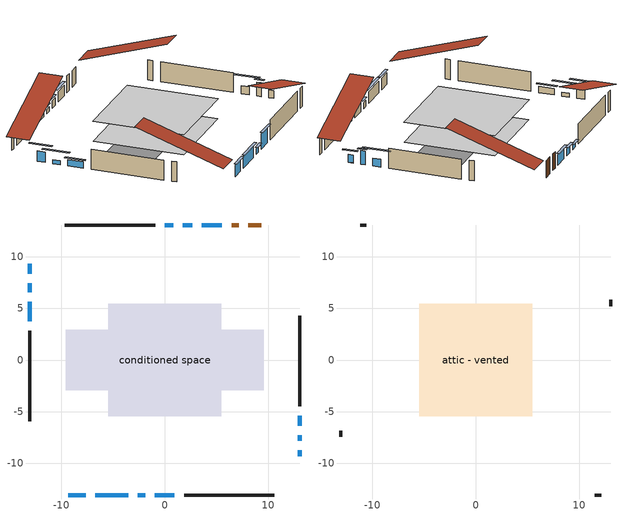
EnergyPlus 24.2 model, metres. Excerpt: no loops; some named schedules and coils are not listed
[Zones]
conditioned space
 floor adiabatic (AdiabaticFloorConstruction): -5.46,-5.46 -5.46,5.46 5.46,5.46 5.46,-5.46 z0
 floor foundation (Slab1 construction): -9.59,-2.9 -9.59,2.9 9.59,2.9 9.59,-2.9 z0
 wall outside (AdiabaticWallConstruction 1): 9.32,13.05 8.08,13.05 / 7.15,13.05 6.46,13.05 z0:2.03
 wall outside (AdiabaticWallConstruction): 13.05,-9.32 13.05,-8.71 / 13.05,-6.35 13.05,-5.38 z0:0.97; -9.32,-13.05 -7.64,-13.05 z0:1.37; -6.72,-13.05 -3.52,-13.05 z0:1.42; -13.05,9.32 -13.05,8.35 / 5.53,13.05 3.59,13.05 z0:1.27; -13.05,7.43 -13.05,6.56 z0:0.46; -13.05,5.63 -13.05,3.75 z0:0.76; -2.59,-13.05 -1.88,-13.05 z0:0.71; 13.05,-7.78 13.05,-7.27 z0:1.68; 2.67,13.05 1.75,13.05 z0:0.86; 0.82,13.05 0.01,13.05 z0:0.51; -0.95,-13.05 0.93,-13.05 z0:1.88
 wall outside (Wall1 construction): -0.92,13.05 -9.65,13.05 / 1.86,-13.05 10.59,-13.05 / -13.05,2.82 -13.05,-5.91 / 13.05,-4.45 13.05,4.28 z0:2.44
 window (WindowConstruction 10): 13.05,-9.32 13.05,-8.71 z0:0.97
 window (WindowConstruction 5): -9.32,-13.05 -7.65,-13.05 z0:1.37
 window (WindowConstruction 6): -6.72,-13.05 -3.52,-13.05 z0:1.42
 window (WindowConstruction 7): -13.05,9.32 -13.05,8.36 z0:1.27
 window (WindowConstruction 8): -13.05,7.43 -13.05,6.56 z0:0.46
 window (WindowConstruction 9): -13.05,5.63 -13.05,3.75 z0:0.76
 window (WindowConstruction 11): -2.59,-13.05 -1.88,-13.05 z0:0.71
 window (WindowConstruction 12): 13.05,-7.78 13.05,-7.27 z0:1.68
 window (WindowConstruction): 13.05,-6.35 13.05,-5.38 z0:0.97
 window (WindowConstruction 1): 5.53,13.05 3.6,13.05 z0:1.27
 window (WindowConstruction 2): 2.67,13.05 1.75,13.05 z0:0.86
 window (WindowConstruction 3): 0.82,13.05 0.01,13.05 z0:0.51
 window (WindowConstruction 4): -0.95,-13.05 0.93,-13.05 z0:1.88
 door (Door): 9.32,13.05 8.08,13.05 z0:2.03
 door (Door 1): 7.15,13.05 6.46,13.05 z0:2.03
 ceiling adiabatic (AdiabaticFloorConstruction): 5.46,-5.46 5.46,5.46 -5.46,5.46 -5.46,-5.46 z0
attic - vented
 floor to conditioned space (Floor1 construction Reversed): -5.46,-5.46 -5.46,5.46 5.46,5.46 5.46,-5.46 z2.44
 wall outside (Wall2 construction): -10.58,13.05 -11.18,13.05 / 11.52,-13.05 12.12,-13.05 / -13.05,-6.84 -13.05,-7.44 / 13.05,5.21 13.05,5.81 z0:2.44
 roof outside (Roof1 construction): 10.25,13.05,2.44 10.25,2.42,5.98 13.05,2.42,5.98 13.05,13.05,2.44; -10.25,-13.05,2.44 -10.25,-2.42,5.98 -13.05,-2.42,5.98 -13.05,-13.05,2.44; -13.05,10.25,2.44 -2.42,10.25,5.98 -2.42,13.05,5.98 -13.05,13.05,2.44; 13.05,-10.25,2.44 2.42,-10.25,5.98 2.42,-13.05,5.98 13.05,-13.05,2.44
shading: 13.05,-8.1 13.05,-9.93 13.35,-9.93 13.35,-8.1 z1.58; -7.35,-13.05 -9.62,-13.05 -9.62,-13.35 -7.35,-13.35 z1.67; -3.22,-13.05 -7.02,-13.05 -7.02,-13.35 -3.22,-13.35 z1.72; -13.05,7.44 -13.05,10.23 -13.35,10.23 -13.35,7.44 z2.18; -13.05,5.34 -13.05,8.65 -13.35,8.65 -13.35,5.34 z1.68; -13.05,3.45 -13.05,5.93 -13.35,5.93 -13.35,3.45 z1.06; -1.58,-13.05 -2.89,-13.05 -2.89,-13.35 -1.58,-13.35 z1.01; 13.05,-6.98 13.05,-8.08 13.35,-8.08 13.35,-6.98 z1.98; 13.05,-4.16 13.05,-7.56 13.35,-7.56 13.35,-4.16 z2.19; 3.3,13.05 5.83,13.05 5.83,13.35 3.3,13.35 z1.57; 1.45,13.05 2.96,13.05 2.96,13.35 1.45,13.35 z1.16; -0.29,13.05 1.12,13.05 1.12,13.35 -0.29,13.35 z0.81; 1.23,-13.05 -1.25,-13.05 -1.25,-13.35 1.23,-13.35 z2.18
[Building]
Building 1: Terrain=Suburbs
[Site:Location]
Halifax Intl AP_NS: Latitude {deg}=44.88; Longitude {deg}=-63.51; Time Zone {hr}=-4; Elevation {m}=145; Keep Site Location Information=Yes
[Site:GroundTemperature:Shallow]
3.15511, 1.33576, 1.19006, 2.05344, 5.51939, 8.9692, 11.96, 13.8546, 14.0156, 12.4746, 9.56009, 6.2161
[Site:WaterMainsTemperature]
Calculation Method=Schedule; Temperature Schedule=mains temperature schedule
[Material] Roughness=Rough; Thermal Absorptance=0.9
Name | Thickness {m} | Conductivity {W/m-K} | Density {kg/m3} | Specific Heat {J/kg-K} | Solar Absorptance | Visible Absorptance
asphalt or fiberglass shingles | 0.00635 | 0.162714 | 1121.4 | 1465.45 | 0.4 | 0.4
ceiling loosefill ins | 0.0846667 | 0.0480833 | 16.02 | 1046.75 | 0.7 | 0.7
ceiling stud and cavity | 0.1397 | 0.101066 | 65.682 | 1177.47 | 0.7 | 0.7
concrete 4.0 in. | 0.1016 | 1.803125 | 2242.8 | 837.4 | 0.7 | 0.7
door material | 0.04445 | 0.053851 | 512.64 | 1214.23 | 0.7 | 0.7
door material 1 | 0.04445 | 0.188738 | 512.64 | 1214.23 | 0.7 | 0.7
floor covering | 0.0127 | 0.0433444 | 54.468 | 1339.84 | 0.6 | 0.6
floor rigid ins; wall rigid ins | 0.512978 | 0.029427 | 32.04 | 1214.23 | 0.7 | 0.7
floor stud and cavity | 0.1397 | 1.75129 | 37.0049 | 1207.88 | 0.7 | 0.7
furniture material conditioned space 1 | 0.1524 | 0.115458 | 640.8 | 1214.23 | 0.6 | 0.6
gypsum board | 0.0127 | 0.160291 | 801 | 837.4 | 0.6 | 0.6
interior vertical ins | 0.025908 | 0.029427 | 32.04 | 1214.23 | 0.7 | 0.7
osb sheathing 0.5 in. | 0.0127 | 0.115458 | 512.64 | 1214.23 | 0.7 | 0.7
osb sheathing 0.75 in. | 0.01905 | 0.115458 | 512.64 | 1214.23 | 0.7 | 0.7
slab rigid ins | 0.00880924 | 0.029427 | 32.04 | 1214.23 | 0.7 | 0.7
wall stud and cavity | 0.1397 | 0.0937807 | 139.0536 | 1170.24 | 0.7 | 0.7
wall stud and cavity 1 | 0.0889 | 6.9971 | 50.32683 | 1063.81 | 0.6 | 0.6
wall stud and cavity 2 | 0.0889 | 0.380278 | 52.3479 | 1209.89 | 0.7 | 0.7
wall stud and cavity 3 | 0.0889 | 0.391764 | 83.0341 | 1211.67 | 0.7 | 0.7
wood siding | 0.0254 | 0.102417 | 544.68 | 1172.36 | 0.4 | 0.4
wood siding 1 | 0.00254 | 0.102417 | 544.68 | 1172.36 | 0.4 | 0.4
wood siding 2; wood siding 3 | 0.0254 | 0.102417 | 544.68 | 1172.36 | 0.7 | 0.7
[WindowMaterial:SimpleGlazingSystem]
Name | U-Factor {W/m2-K} | Solar Heat Gain Coefficient
WindowMaterial | 3.01842 | 0.52
WindowMaterial 1 | 2.99003 | 0.55
WindowMaterial 10 | 5.34981 | 0.68
WindowMaterial 11 | 2.97981 | 0.61
WindowMaterial 2 | 2.969594 | 0.55
WindowMaterial 3 | 3.0542 | 0.42
WindowMaterial 4 | 2.93325 | 0.63
WindowMaterial 5 | 2.90203 | 0.68
WindowMaterial 6 | 2.91452 | 0.64
WindowMaterial 7 | 3.0542 | 0.41
WindowMaterial 8 | 2.97754 | 0.56
WindowMaterial 9 | 3.034891 | 0.47
[Construction]
AdiabaticFloorConstruction: floor stud and cavity, floor rigid ins, osb sheathing 0.75 in., floor covering
AdiabaticWallConstruction: wood siding 2, wall rigid ins, wall stud and cavity 2, gypsum board
AdiabaticWallConstruction 1: wood siding 3, wall rigid ins, wall stud and cavity 2, gypsum board
Door: door material
Door 1: door material 1
Floor1 construction Reversed: gypsum board, ceiling stud and cavity, ceiling loosefill ins
furniture construction conditioned space 1: furniture material conditioned space 1
PartitionWallConstruction: gypsum board, wall stud and cavity 3, gypsum board
Roof1 construction: asphalt or fiberglass shingles
Slab1 construction: slab rigid ins, concrete 4.0 in.
Wall1 construction: wood siding, osb sheathing 0.5 in., wall stud and cavity, gypsum board
Wall2 construction: wood siding 1, wall stud and cavity 1
WindowConstruction: WindowMaterial
WindowConstruction 1; WindowConstruction 7: WindowMaterial 1
WindowConstruction 10: WindowMaterial 9
WindowConstruction 11: WindowMaterial 10
WindowConstruction 12: WindowMaterial 11
WindowConstruction 2: WindowMaterial 2
WindowConstruction 3: WindowMaterial 3
WindowConstruction 4: WindowMaterial 4
WindowConstruction 5: WindowMaterial 5
WindowConstruction 6: WindowMaterial 6
WindowConstruction 8: WindowMaterial 7
WindowConstruction 9: WindowMaterial 8
[Zone] Multiplier=1; Part of Total Floor Area=Yes
Name | Volume {m3}
attic - vented | 68.5213
conditioned space | 254.2
[Space]
Name | Zone | Volume {m3}
attic - vented 1 | attic - vented | 68.5213
conditioned space 1 | conditioned space | 254.2
[ZoneInfiltration:EffectiveLeakageArea]
infil attic - vented 1: Zone or Space=attic - vented 1; Schedule=Always On Discrete; Effective Air Leakage Area {cm2}=4266.99; Stack Coefficient=0.00041597; Wind Coefficient=1.37801e-05
[ZoneMixing]
whole house fan mix: Zone or Space=attic - vented; Schedule=Always On Continuous; Design Flow Rate Calculation Method=Flow/Zone; Design Flow Rate {m3/s}=0; Source Zone or Space=conditioned space
[SurfaceProperty:ExposedFoundationPerimeter]
Slab1: Exposed Perimeter Calculation Method=TotalExposedPerimeter; Total Exposed Perimeter {m}=49.988
[InternalMass] Zone or ZoneList=conditioned space; Space or SpaceList=conditioned space 1
Name | Construction | Surface Area {m2}
furniture mass conditioned space 1 | furniture construction conditioned space 1 | 92.2039
partition wall mass | PartitionWallConstruction | 230.51
[Lights]
interior lighting: Zone or ZoneList or Space or SpaceList=conditioned space 1; Schedule=interior lighting schedule; Design Level Calculation Method=LightingLevel; Lighting Level {W}=343.2; Return Air Fraction=0; Fraction Radiant=0.6; Fraction Visible=0.2; Fraction Replaceable=1
[People]
occupants: Zone or ZoneList or Space or SpaceList=conditioned space 1; Number of People Schedule=occupants schedule; Number of People Calculation Method=People; Number of People=3; Fraction Radiant=0.314171; Sensible Heat Fraction=0.56303; Activity Level Schedule=occupants activity schedule; Carbon Dioxide Generation Rate {m3/s-W}=0; Enable ASHRAE 55 Comfort Warnings=No; Mean Radiant Temperature Calculation Type=EnclosureAveraged
[ElectricEquipment] Zone or ZoneList or Space or SpaceList=conditioned space 1; Design Level Calculation Method=EquipmentLevel
Name | Schedule | Design Level {W} | Fraction Latent | Fraction Radiant | Fraction Lost
clothes dryer | clothes dryer schedule | 140.772 | 0.015 | 0.081 | 0.85
clothes washer | clothes washer schedule | 32.1985 | 0.03 | 0.162 | 0.7
cooking range | cooking range schedule | 215.147 | 0.08 | 0.432 | 0.2
dishwasher | dishwasher schedule | 66.8632 | 0.3 | 0.18 | 0.4
fridge | fridge schedule | 72.9452 | 0 | 0.6 | 0
mech vent bath fan 0 | mech vent bath fan 0 schedule | 50.2 | 0 | 0 | 1
mech vent house fan | mech vent house fan schedule | 0 | 0 | 0 | 1
mech vent house fan cfis | mech vent house fan cfis schedule | 0 | 0 | 0 | 0
misc plug loads | misc plug loads schedule | 494.7 | 0.045 | 0.513 | 0.1
whole house fan | Always On Discrete | 0 | 0 | 0 | 1
[OtherEquipment] Zone or ZoneList or Space or SpaceList=conditioned space 1; Design Level Calculation Method=EquipmentLevel
Name | Fuel Type | Schedule | Design Level {W} | Fraction Latent | Fraction Radiant | Fraction Lost
clothes dryer 1 | Electricity | clothes dryer schedule | 0 | 0.015 | 0.081 | 0.85
cooking range 1 | Electricity | cooking range schedule | 0 | 0.08 | 0.432 | 0.2
general water use latent | None | general water use schedule | 62.594 | 1 | 0 | 0
general water use sensible | None | general water use schedule | -61.6891 | 0 | 0.6 | 0
mech vent house fan latent load | None | Always On Discrete | 0 | 1 | 0 | 0
mech vent house fan sensible load | None | Always On Discrete | 0 | 0 | 0 | 0
water heater energy adjustment1 | Electricity | Always On Discrete | 0.01 | 0 | 0 | 1
[ZoneInfiltration:DesignFlowRate] Zone or ZoneList or Space or SpaceList=conditioned space 1; Schedule=Always On Discrete; Design Flow Rate Calculation Method=Flow/Zone; Design Flow Rate {m3/s}=0
infil flow; natural vent flow; whole house fan flow
[ZoneControl:Thermostat]
conditioned space Thermostat: Zone or ZoneList=conditioned space; Control Type Schedule=conditioned space Thermostat Schedule; Control 1=conditioned space temperature setpoint; Temperature Difference Between Cutout And Setpoint {deltaC}=0
[ThermostatSetpoint:DualSetpoint]
conditioned space temperature setpoint: Heating Setpoint Temperature Schedule=heating setpoint; Cooling Setpoint Temperature Schedule=cooling setpoint
[AirLoopHVAC:UnitarySystem]
unit heater unitary system: Control Type=Load; Controlling Zone or Thermostat Location=conditioned space; Dehumidification Control Type=None; Availability Schedule=Always On Discrete; Supply Fan=unit heater supply fan; Fan Placement=BlowThrough; Supply Air Fan Operating Mode Schedule=unit heater auto fan schedule; Heating Coil=unit heater htg coil; DX Heating Coil Sizing Ratio=1; Use DOAS DX Cooling Coil=No; Minimum Supply Air Temperature {C}=2; Latent Load Control=SensibleOnlyLoadControl; Cooling Supply Air Flow Rate Method=None; Heating Supply Air Flow Rate Method=SupplyAirFlowRate; Heating Supply Air Flow Rate {m3/s}=0.00141584; No Load Supply Air Flow Rate Method=SupplyAirFlowRate; No Load Supply Air Flow Rate {m3/s}=0; No Load Supply Air Flow Rate Control Set To Low Speed=Yes; Maximum Supply Air Temperature {C}=48.8889; Maximum Outdoor Dry-Bulb Temperature for Supplemental Heater Operation {C}=21; Ancillary On-Cycle Electric Power {W}=0; Ancillary Off-Cycle Electric Power {W}=0
[Zone equipment]
conditioned space: electric baseboard, unit heater unitary system
[Foundation:Kiva]
Foundation Kiva 1: Initial Indoor Air Temperature {C}=18; Interior Vertical Insulation Material=interior vertical ins; Interior Vertical Insulation Depth {m}=0.1016; Wall Height Above Grade {m}=0.1016; Wall Depth Below Slab {m}=0.2032
[Foundation:Kiva:Settings]
Soil Conductivity {W/m-K}=0.849921; Soil Density {kg/m3}=1842.3; Soil Specific Heat {J/kg-K}=418.7; Ground Solar Absorptivity=0.9; Ground Thermal Absorptivity=0.9; Ground Surface Roughness {m}=0.03; Far-Field Width {m}=40; Deep-Ground Boundary Condition=ZeroFlux; Deep-Ground Depth {m}=40; Minimum Cell Dimension {m}=0.2; Maximum Cell Growth Coefficient=3; Simulation Timestep=Timestep
[Exterior:Lights]
exterior lighting: Schedule=exterior lighting schedule; Design Level {W}=75.6
[EnergyManagementSystem:Sensor] Output:Variable or Output:Meter Index Key=conditioned space
Name | Output:Variable or Output:Meter
conditioned_space_clg_unmet_s | Zone Cooling Setpoint Not Met Time
conditioned_space_htg_unmet_s | Zone Heating Setpoint Not Met Time
fridge_tin_s; tin_s; tin_s_1 | Zone Mean Air Temperature
tout_s | Zone Outdoor Air Drybulb Temperature
win_s | Zone Air Humidity Ratio
[Schedule:Constant]
Name | Hourly Value
Always On Continuous; mech vent house fan schedule; mech vent house fan cfis schedule; Always On Discrete | 1
occupants activity schedule | 117.228
fridge schedule; unit heater auto fan schedule | 0
[Schedule:Week:Daily]
interior lighting schedule Week Rule - Jan1-Jan27: interior lighting schedule day, interior lighting schedule day, interior lighting schedule day, interior lighting schedule day, interior lighting schedule day, interior lighting schedule day, interior lighting schedule day, interior lighting schedule default day, interior lighting schedule default day, interior lighting schedule default day, interior lighting schedule default day, interior lighting schedule default day
interior lighting schedule Week Rule - Jan28-Feb3: interior lighting schedule day, interior lighting schedule day, interior lighting schedule day, interior lighting schedule day, interior lighting schedule day 1, interior lighting schedule day 1, interior lighting schedule day 1, interior lighting schedule default day, interior lighting schedule default day, interior lighting schedule default day, interior lighting schedule default day, interior lighting schedule default day
interior lighting schedule Week Rule - Feb4-Feb24: interior lighting schedule day 1, interior lighting schedule day 1, interior lighting schedule day 1, interior lighting schedule day 1, interior lighting schedule day 1, interior lighting schedule day 1, interior lighting schedule day 1, interior lighting schedule default day, interior lighting schedule default day, interior lighting schedule default day, interior lighting schedule default day, interior lighting schedule default day
interior lighting schedule Week Rule - Feb25-Mar3: interior lighting schedule day 1, interior lighting schedule day 1, interior lighting schedule day 1, interior lighting schedule day 1, interior lighting schedule day 2, interior lighting schedule day 2, interior lighting schedule day 2, interior lighting schedule default day, interior lighting schedule default day, interior lighting schedule default day, interior lighting schedule default day, interior lighting schedule default day
interior lighting schedule Week Rule - Mar4-Mar31: interior lighting schedule day 2, interior lighting schedule day 2, interior lighting schedule day 2, interior lighting schedule day 2, interior lighting schedule day 2, interior lighting schedule day 2, interior lighting schedule day 2, interior lighting schedule default day, interior lighting schedule default day, interior lighting schedule default day, interior lighting schedule default day, interior lighting schedule default day
interior lighting schedule Week Rule - Apr1-Apr28: interior lighting schedule day 3, interior lighting schedule day 3, interior lighting schedule day 3, interior lighting schedule day 3, interior lighting schedule day 3, interior lighting schedule day 3, interior lighting schedule day 3, interior lighting schedule default day, interior lighting schedule default day, interior lighting schedule default day, interior lighting schedule default day, interior lighting schedule default day
interior lighting schedule Week Rule - Apr29-May5: interior lighting schedule day 3, interior lighting schedule day 3, interior lighting schedule day 4, interior lighting schedule day 4, interior lighting schedule day 4, interior lighting schedule day 4, interior lighting schedule day 4, interior lighting schedule default day, interior lighting schedule default day, interior lighting schedule default day, interior lighting schedule default day, interior lighting schedule default day
interior lighting schedule Week Rule - May6-May26: interior lighting schedule day 4, interior lighting schedule day 4, interior lighting schedule day 4, interior lighting schedule day 4, interior lighting schedule day 4, interior lighting schedule day 4, interior lighting schedule day 4, interior lighting schedule default day, interior lighting schedule default day, interior lighting schedule default day, interior lighting schedule default day, interior lighting schedule default day
interior lighting schedule Week Rule - May27-Jun2: interior lighting schedule day 4, interior lighting schedule day 4, interior lighting schedule day 4, interior lighting schedule day 4, interior lighting schedule day 4, interior lighting schedule day 5, interior lighting schedule day 5, interior lighting schedule default day, interior lighting schedule default day, interior lighting schedule default day, interior lighting schedule default day, interior lighting schedule default day
interior lighting schedule Week Rule - Jun3-Jun30: interior lighting schedule day 5, interior lighting schedule day 5, interior lighting schedule day 5, interior lighting schedule day 5, interior lighting schedule day 5, interior lighting schedule day 5, interior lighting schedule day 5, interior lighting schedule default day, interior lighting schedule default day, interior lighting schedule default day, interior lighting schedule default day, interior lighting schedule default day
interior lighting schedule Week Rule - Jul1-Jul28: interior lighting schedule day 6, interior lighting schedule day 6, interior lighting schedule day 6, interior lighting schedule day 6, interior lighting schedule day 6, interior lighting schedule day 6, interior lighting schedule day 6, interior lighting schedule default day, interior lighting schedule default day, interior lighting schedule default day, interior lighting schedule default day, interior lighting schedule default day
interior lighting schedule Week Rule - Jul29-Aug4: interior lighting schedule day 6, interior lighting schedule day 6, interior lighting schedule day 6, interior lighting schedule day 7, interior lighting schedule day 7, interior lighting schedule day 7, interior lighting schedule day 7, interior lighting schedule default day, interior lighting schedule default day, interior lighting schedule default day, interior lighting schedule default day, interior lighting schedule default day
interior lighting schedule Week Rule - Aug5-Aug25: interior lighting schedule day 7, interior lighting schedule day 7, interior lighting schedule day 7, interior lighting schedule day 7, interior lighting schedule day 7, interior lighting schedule day 7, interior lighting schedule day 7, interior lighting schedule default day, interior lighting schedule default day, interior lighting schedule default day, interior lighting schedule default day, interior lighting schedule default day
interior lighting schedule Week Rule - Aug26-Sep1: interior lighting schedule day 7, interior lighting schedule day 7, interior lighting schedule day 7, interior lighting schedule day 7, interior lighting schedule day 7, interior lighting schedule day 7, interior lighting schedule day 8, interior lighting schedule default day, interior lighting schedule default day, interior lighting schedule default day, interior lighting schedule default day, interior lighting schedule default day
interior lighting schedule Week Rule - Sep2-Sep29: interior lighting schedule day 8, interior lighting schedule day 8, interior lighting schedule day 8, interior lighting schedule day 8, interior lighting schedule day 8, interior lighting schedule day 8, interior lighting schedule day 8, interior lighting schedule default day, interior lighting schedule default day, interior lighting schedule default day, interior lighting schedule default day, interior lighting schedule default day
interior lighting schedule Week Rule - Sep30-Oct6: interior lighting schedule day 8, interior lighting schedule day 9, interior lighting schedule day 9, interior lighting schedule day 9, interior lighting schedule day 9, interior lighting schedule day 9, interior lighting schedule day 9, interior lighting schedule default day, interior lighting schedule default day, interior lighting schedule default day, interior lighting schedule default day, interior lighting schedule default day
interior lighting schedule Week Rule - Oct7-Oct27: interior lighting schedule day 9, interior lighting schedule day 9, interior lighting schedule day 9, interior lighting schedule day 9, interior lighting schedule day 9, interior lighting schedule day 9, interior lighting schedule day 9, interior lighting schedule default day, interior lighting schedule default day, interior lighting schedule default day, interior lighting schedule default day, interior lighting schedule default day
interior lighting schedule Week Rule - Oct28-Nov3: interior lighting schedule day 9, interior lighting schedule day 9, interior lighting schedule day 9, interior lighting schedule day 9, interior lighting schedule day 10, interior lighting schedule day 10, interior lighting schedule day 10, interior lighting schedule default day, interior lighting schedule default day, interior lighting schedule default day, interior lighting schedule default day, interior lighting schedule default day
interior lighting schedule Week Rule - Nov4-Nov24: interior lighting schedule day 10, interior lighting schedule day 10, interior lighting schedule day 10, interior lighting schedule day 10, interior lighting schedule day 10, interior lighting schedule day 10, interior lighting schedule day 10, interior lighting schedule default day, interior lighting schedule default day, interior lighting schedule default day, interior lighting schedule default day, interior lighting schedule default day
interior lighting schedule Week Rule - Nov25-Dec1: interior lighting schedule day 10, interior lighting schedule day 10, interior lighting schedule day 10, interior lighting schedule day 10, interior lighting schedule day 10, interior lighting schedule day 10, interior lighting schedule day 11, interior lighting schedule default day, interior lighting schedule default day, interior lighting schedule default day, interior lighting schedule default day, interior lighting schedule default day
interior lighting schedule Week Rule - Dec2-Dec31: interior lighting schedule day 11, interior lighting schedule day 11, interior lighting schedule day 11, interior lighting schedule day 11, interior lighting schedule day 11, interior lighting schedule day 11, interior lighting schedule day 11, interior lighting schedule default day, interior lighting schedule default day, interior lighting schedule default day, interior lighting schedule default day, interior lighting schedule default day
occupants schedule Week Rule - Jan1-Dec31: occupants schedule day, occupants schedule day, occupants schedule day, occupants schedule day, occupants schedule day, occupants schedule day, occupants schedule day, occupants schedule default day, occupants schedule default day, occupants schedule default day, occupants schedule default day, occupants schedule default day
clothes dryer schedule Week Rule - Jan1-Dec31: clothes dryer schedule day, clothes dryer schedule day, clothes dryer schedule day, clothes dryer schedule day, clothes dryer schedule day, clothes dryer schedule day, clothes dryer schedule day, clothes dryer schedule default day, clothes dryer schedule default day, clothes dryer schedule default day, clothes dryer schedule default day, clothes dryer schedule default day
clothes washer schedule Week Rule - Jan1-Dec31: clothes washer schedule day, clothes washer schedule day, clothes washer schedule day, clothes washer schedule day, clothes washer schedule day, clothes washer schedule day, clothes washer schedule day, clothes washer schedule default day, clothes washer schedule default day, clothes washer schedule default day, clothes washer schedule default day, clothes washer schedule default day
cooking range schedule Week Rule - Jan1-Dec31: cooking range schedule day, cooking range schedule day, cooking range schedule day, cooking range schedule day, cooking range schedule day, cooking range schedule day, cooking range schedule day, cooking range schedule default day, cooking range schedule default day, cooking range schedule default day, cooking range schedule default day, cooking range schedule default day
dishwasher schedule Week Rule - Jan1-Dec31: dishwasher schedule day, dishwasher schedule day, dishwasher schedule day, dishwasher schedule day, dishwasher schedule day, dishwasher schedule day, dishwasher schedule day, dishwasher schedule default day, dishwasher schedule default day, dishwasher schedule default day, dishwasher schedule default day, dishwasher schedule default day
mech vent bath fan 0 schedule Week Rule - Jan1-Dec31: mech vent bath fan 0 schedule day, mech vent bath fan 0 schedule day, mech vent bath fan 0 schedule day, mech vent bath fan 0 schedule day, mech vent bath fan 0 schedule day, mech vent bath fan 0 schedule day, mech vent bath fan 0 schedule day, mech vent bath fan 0 schedule default day, mech vent bath fan 0 schedule default day, mech vent bath fan 0 schedule default day, mech vent bath fan 0 schedule default day, mech vent bath fan 0 schedule default day
misc plug loads schedule Week Rule - Jan1-Dec31: misc plug loads schedule day, misc plug loads schedule day, misc plug loads schedule day, misc plug loads schedule day, misc plug loads schedule day, misc plug loads schedule day, misc plug loads schedule day, misc plug loads schedule default day, misc plug loads schedule default day, misc plug loads schedule default day, misc plug loads schedule default day, misc plug loads schedule default day
general water use schedule Week Rule - Jan1-Dec31: general water use schedule day, general water use schedule day, general water use schedule day, general water use schedule day, general water use schedule day, general water use schedule day, general water use schedule day, general water use schedule default day, general water use schedule default day, general water use schedule default day, general water use schedule default day, general water use schedule default day
exterior lighting schedule Week Rule - Jan1-Jan27: exterior lighting schedule day, exterior lighting schedule day, exterior lighting schedule day, exterior lighting schedule day, exterior lighting schedule day, exterior lighting schedule day, exterior lighting schedule day, exterior lighting schedule default day, exterior lighting schedule default day, exterior lighting schedule default day, exterior lighting schedule default day, exterior lighting schedule default day
exterior lighting schedule Week Rule - Jan28-Feb3: exterior lighting schedule day, exterior lighting schedule day, exterior lighting schedule day, exterior lighting schedule day, exterior lighting schedule day 1, exterior lighting schedule day 1, exterior lighting schedule day 1, exterior lighting schedule default day, exterior lighting schedule default day, exterior lighting schedule default day, exterior lighting schedule default day, exterior lighting schedule default day
exterior lighting schedule Week Rule - Feb4-Feb24: exterior lighting schedule day 1, exterior lighting schedule day 1, exterior lighting schedule day 1, exterior lighting schedule day 1, exterior lighting schedule day 1, exterior lighting schedule day 1, exterior lighting schedule day 1, exterior lighting schedule default day, exterior lighting schedule default day, exterior lighting schedule default day, exterior lighting schedule default day, exterior lighting schedule default day
exterior lighting schedule Week Rule - Feb25-Mar3: exterior lighting schedule day 1, exterior lighting schedule day 1, exterior lighting schedule day 1, exterior lighting schedule day 1, exterior lighting schedule day 2, exterior lighting schedule day 2, exterior lighting schedule day 2, exterior lighting schedule default day, exterior lighting schedule default day, exterior lighting schedule default day, exterior lighting schedule default day, exterior lighting schedule default day
exterior lighting schedule Week Rule - Mar4-Mar31: exterior lighting schedule day 2, exterior lighting schedule day 2, exterior lighting schedule day 2, exterior lighting schedule day 2, exterior lighting schedule day 2, exterior lighting schedule day 2, exterior lighting schedule day 2, exterior lighting schedule default day, exterior lighting schedule default day, exterior lighting schedule default day, exterior lighting schedule default day, exterior lighting schedule default day
exterior lighting schedule Week Rule - Apr1-Apr28: exterior lighting schedule day 3, exterior lighting schedule day 3, exterior lighting schedule day 3, exterior lighting schedule day 3, exterior lighting schedule day 3, exterior lighting schedule day 3, exterior lighting schedule day 3, exterior lighting schedule default day, exterior lighting schedule default day, exterior lighting schedule default day, exterior lighting schedule default day, exterior lighting schedule default day
exterior lighting schedule Week Rule - Apr29-May5: exterior lighting schedule day 3, exterior lighting schedule day 3, exterior lighting schedule day 4, exterior lighting schedule day 4, exterior lighting schedule day 4, exterior lighting schedule day 4, exterior lighting schedule day 4, exterior lighting schedule default day, exterior lighting schedule default day, exterior lighting schedule default day, exterior lighting schedule default day, exterior lighting schedule default day
exterior lighting schedule Week Rule - May6-May26: exterior lighting schedule day 4, exterior lighting schedule day 4, exterior lighting schedule day 4, exterior lighting schedule day 4, exterior lighting schedule day 4, exterior lighting schedule day 4, exterior lighting schedule day 4, exterior lighting schedule default day, exterior lighting schedule default day, exterior lighting schedule default day, exterior lighting schedule default day, exterior lighting schedule default day
exterior lighting schedule Week Rule - May27-Jun2: exterior lighting schedule day 4, exterior lighting schedule day 4, exterior lighting schedule day 4, exterior lighting schedule day 4, exterior lighting schedule day 4, exterior lighting schedule day 5, exterior lighting schedule day 5, exterior lighting schedule default day, exterior lighting schedule default day, exterior lighting schedule default day, exterior lighting schedule default day, exterior lighting schedule default day
exterior lighting schedule Week Rule - Jun3-Jun30: exterior lighting schedule day 5, exterior lighting schedule day 5, exterior lighting schedule day 5, exterior lighting schedule day 5, exterior lighting schedule day 5, exterior lighting schedule day 5, exterior lighting schedule day 5, exterior lighting schedule default day, exterior lighting schedule default day, exterior lighting schedule default day, exterior lighting schedule default day, exterior lighting schedule default day
exterior lighting schedule Week Rule - Jul1-Jul28: exterior lighting schedule day 6, exterior lighting schedule day 6, exterior lighting schedule day 6, exterior lighting schedule day 6, exterior lighting schedule day 6, exterior lighting schedule day 6, exterior lighting schedule day 6, exterior lighting schedule default day, exterior lighting schedule default day, exterior lighting schedule default day, exterior lighting schedule default day, exterior lighting schedule default day
exterior lighting schedule Week Rule - Jul29-Aug4: exterior lighting schedule day 6, exterior lighting schedule day 6, exterior lighting schedule day 6, exterior lighting schedule day 7, exterior lighting schedule day 7, exterior lighting schedule day 7, exterior lighting schedule day 7, exterior lighting schedule default day, exterior lighting schedule default day, exterior lighting schedule default day, exterior lighting schedule default day, exterior lighting schedule default day
exterior lighting schedule Week Rule - Aug5-Aug25: exterior lighting schedule day 7, exterior lighting schedule day 7, exterior lighting schedule day 7, exterior lighting schedule day 7, exterior lighting schedule day 7, exterior lighting schedule day 7, exterior lighting schedule day 7, exterior lighting schedule default day, exterior lighting schedule default day, exterior lighting schedule default day, exterior lighting schedule default day, exterior lighting schedule default day
exterior lighting schedule Week Rule - Aug26-Sep1: exterior lighting schedule day 7, exterior lighting schedule day 7, exterior lighting schedule day 7, exterior lighting schedule day 7, exterior lighting schedule day 7, exterior lighting schedule day 7, exterior lighting schedule day 8, exterior lighting schedule default day, exterior lighting schedule default day, exterior lighting schedule default day, exterior lighting schedule default day, exterior lighting schedule default day
exterior lighting schedule Week Rule - Sep2-Sep29: exterior lighting schedule day 8, exterior lighting schedule day 8, exterior lighting schedule day 8, exterior lighting schedule day 8, exterior lighting schedule day 8, exterior lighting schedule day 8, exterior lighting schedule day 8, exterior lighting schedule default day, exterior lighting schedule default day, exterior lighting schedule default day, exterior lighting schedule default day, exterior lighting schedule default day
exterior lighting schedule Week Rule - Sep30-Oct6: exterior lighting schedule day 8, exterior lighting schedule day 9, exterior lighting schedule day 9, exterior lighting schedule day 9, exterior lighting schedule day 9, exterior lighting schedule day 9, exterior lighting schedule day 9, exterior lighting schedule default day, exterior lighting schedule default day, exterior lighting schedule default day, exterior lighting schedule default day, exterior lighting schedule default day
exterior lighting schedule Week Rule - Oct7-Oct27: exterior lighting schedule day 9, exterior lighting schedule day 9, exterior lighting schedule day 9, exterior lighting schedule day 9, exterior lighting schedule day 9, exterior lighting schedule day 9, exterior lighting schedule day 9, exterior lighting schedule default day, exterior lighting schedule default day, exterior lighting schedule default day, exterior lighting schedule default day, exterior lighting schedule default day
[Schedule:Year]
interior lighting schedule: interior lighting schedule Week Rule - Jan1-Jan27, 1, 1, 1, 27, interior lighting schedule Week Rule - Jan28-Feb3, 1, 28, 2, 3, interior lighting schedule Week Rule - Feb4-Feb24, 2, 4, 2, 24, interior lighting schedule Week Rule - Feb25-Mar3, 2, 25, 3, 3, interior lighting schedule Week Rule - Mar4-Mar31, 3, 4, 3, 31, interior lighting schedule Week Rule - Apr1-Apr28, 4, 1, 4, 28, interior lighting schedule Week Rule - Apr29-May5, 4, 29, 5, 5, interior lighting schedule Week Rule - May6-May26, 5, 6, 5, 26, interior lighting schedule Week Rule - May27-Jun2, 5, 27, 6, 2, interior lighting schedule Week Rule - Jun3-Jun30, 6, 3, 6, 30, interior lighting schedule Week Rule - Jul1-Jul28, 7, 1, 7, 28, interior lighting schedule Week Rule - Jul29-Aug4, 7, 29, 8, 4, interior lighting schedule Week Rule - Aug5-Aug25, 8, 5, 8, 25, interior lighting schedule Week Rule - Aug26-Sep1, 8, 26, 9, 1, interior lighting schedule Week Rule - Sep2-Sep29, 9, 2, 9, 29, interior lighting schedule Week Rule - Sep30-Oct6, 9, 30, 10, 6, interior lighting schedule Week Rule - Oct7-Oct27, 10, 7, 10, 27, interior lighting schedule Week Rule - Oct28-Nov3, 10, 28, 11, 3, interior lighting schedule Week Rule - Nov4-Nov24, 11, 4, 11, 24, interior lighting schedule Week Rule - Nov25-Dec1, 11, 25, 12, 1, interior lighting schedule Week Rule - Dec2-Dec31, 12, 2, 12, 31
occupants schedule: occupants schedule Week Rule - Jan1-Dec31, 1, 1, 12, 31
clothes dryer schedule: clothes dryer schedule Week Rule - Jan1-Dec31, 1, 1, 12, 31
clothes washer schedule: clothes washer schedule Week Rule - Jan1-Dec31, 1, 1, 12, 31
cooking range schedule: cooking range schedule Week Rule - Jan1-Dec31, 1, 1, 12, 31
dishwasher schedule: dishwasher schedule Week Rule - Jan1-Dec31, 1, 1, 12, 31
mech vent bath fan 0 schedule: mech vent bath fan 0 schedule Week Rule - Jan1-Dec31, 1, 1, 12, 31
misc plug loads schedule: misc plug loads schedule Week Rule - Jan1-Dec31, 1, 1, 12, 31
general water use schedule: general water use schedule Week Rule - Jan1-Dec31, 1, 1, 12, 31
exterior lighting schedule: exterior lighting schedule Week Rule - Jan1-Jan27, 1, 1, 1, 27, exterior lighting schedule Week Rule - Jan28-Feb3, 1, 28, 2, 3, exterior lighting schedule Week Rule - Feb4-Feb24, 2, 4, 2, 24, exterior lighting schedule Week Rule - Feb25-Mar3, 2, 25, 3, 3, exterior lighting schedule Week Rule - Mar4-Mar31, 3, 4, 3, 31, exterior lighting schedule Week Rule - Apr1-Apr28, 4, 1, 4, 28, exterior lighting schedule Week Rule - Apr29-May5, 4, 29, 5, 5, exterior lighting schedule Week Rule - May6-May26, 5, 6, 5, 26, exterior lighting schedule Week Rule - May27-Jun2, 5, 27, 6, 2, exterior lighting schedule Week Rule - Jun3-Jun30, 6, 3, 6, 30, exterior lighting schedule Week Rule - Jul1-Jul28, 7, 1, 7, 28, exterior lighting schedule Week Rule - Jul29-Aug4, 7, 29, 8, 4, exterior lighting schedule Week Rule - Aug5-Aug25, 8, 5, 8, 25, exterior lighting schedule Week Rule - Aug26-Sep1, 8, 26, 9, 1, exterior lighting schedule Week Rule - Sep2-Sep29, 9, 2, 9, 29, exterior lighting schedule Week Rule - Sep30-Oct6, 9, 30, 10, 6, exterior lighting schedule Week Rule - Oct7-Oct27, 10, 7, 10, 27, exterior lighting schedule Week Rule - Oct28-Nov3, 10, 28, 11, 3, exterior lighting schedule Week Rule - Nov4-Nov24, 11, 4, 11, 24, exterior lighting schedule Week Rule - Nov25-Dec1, 11, 25, 12, 1, exterior lighting schedule Week Rule - Dec2-Dec31, 12, 2, 12, 31
[Schedule:Compact]
conditioned space Thermostat Schedule: Through: 12/31, For: AllDays, Until: 24:00, 4
mains temperature schedule: Through: 01/01, For: AllDays, Until: 24:00, 7.41, Through: 01/02, For: AllDays, Until: 24:00, 7.34833, Through: 01/03, For: AllDays, Until: 24:00, 7.28778, Through: 01/04, For: AllDays, Until: 24:00, 7.22889, Through: 01/05, For: AllDays, Until: 24:00, 7.17056, Through: 01/06, For: AllDays, Until: 24:00, 7.11333, Through: 01/07, For: AllDays, Until: 24:00, 7.05722, Through: 01/08, For: AllDays, Until: 24:00, 7.00167, Through: 01/09, For: AllDays, Until: 24:00, 6.94778, Through: 01/10, For: AllDays, Until: 24:00, 6.895, Through: 01/11, For: AllDays, Until: 24:00, 6.84333, Through: 01/12, For: AllDays, Until: 24:00, 6.79278, Through: 01/13, For: AllDays, Until: 24:00, 6.74389, Through: 01/14, For: AllDays, Until: 24:00, 6.69556, Through: 01/15, For: AllDays, Until: 24:00, 6.64889, Through: 01/16, For: AllDays, Until: 24:00, 6.60278, Through: 01/17, For: AllDays, Until: 24:00, 6.55833, Through: 01/18, For: AllDays, Until: 24:00, 6.515, Through: 01/19, For: AllDays, Until: 24:00, 6.47333, Through: 01/20, For: AllDays, Until: 24:00, 6.43278, Through: 01/21, For: AllDays, Until: 24:00, 6.39333, Through: 01/22, For: AllDays, Until: 24:00, 6.355, Through: 01/23, For: AllDays, Until: 24:00, 6.31833, Through: 01/24, For: AllDays, Until: 24:00, 6.28278, Through: 01/25, For: AllDays, Until: 24:00, 6.24889, Through: 01/26, For: AllDays, Until: 24:00, 6.21611, Through: 01/27, For: AllDays, Until: 24:00, 6.18444, Through: 01/28, For: AllDays, Until: 24:00, 6.15444, Through: 01/29, For: AllDays, Until: 24:00, 6.12556, Through: 01/30, For: AllDays, Until: 24:00, 6.09833, Through: 01/31, For: AllDays, Until: 24:00, 6.07222, Through: 02/01, For: AllDays, Until: 24:00, 6.04778, Through: 02/02, For: AllDays, Until: 24:00, 6.02444, Through: 02/03, For: AllDays, Until: 24:00, 6.00278, Through: 02/04, For: AllDays, Until: 24:00, 5.98222, Through: 02/05, For: AllDays, Until: 24:00, 5.96333, Through: 02/06, For: AllDays, Until: 24:00, 5.94556, Through: 02/07, For: AllDays, Until: 24:00, 5.92944, Through: 02/08, For: AllDays, Until: 24:00, 5.915, Through: 02/09, For: AllDays, Until: 24:00, 5.90167, Through: 02/10, For: AllDays, Until: 24:00, 5.89, Through: 02/11, For: AllDays, Until: 24:00, 5.87944, Through: 02/12, For: AllDays, Until: 24:00, 5.87056, Through: 02/13, For: AllDays, Until: 24:00, 5.86333, Through: 02/14, For: AllDays, Until: 24:00, 5.85722, Through: 02/15, For: AllDays, Until: 24:00, 5.85278, Through: 02/16, For: AllDays, Until: 24:00, 5.84944, Through: 02/17, For: AllDays, Until: 24:00, 5.84833, Through: 02/18, For: AllDays, Until: 24:00, 5.84778, Through: 02/19, For: AllDays, Until: 24:00, 5.84944, Through: 02/20, For: AllDays, Until: 24:00, 5.85167, Through: 02/21, For: AllDays, Until: 24:00, 5.85611, Through: 02/22, For: AllDays, Until: 24:00, 5.86167, Through: 02/23, For: AllDays, Until: 24:00, 5.86889, Through: 02/24, For: AllDays, Until: 24:00, 5.87722, Through: 02/25, For: AllDays, Until: 24:00, 5.88722, Through: 02/26, For: AllDays, Until: 24:00, 5.89889, Through: 02/27, For: AllDays, Until: 24:00, 5.91167, Through: 02/28, For: AllDays, Until: 24:00, 5.92611, Through: 03/01, For: AllDays, Until: 24:00, 5.94222, Through: 03/02, For: AllDays, Until: 24:00, 5.95944, Through: 03/03, For: AllDays, Until: 24:00, 5.97778, Through: 03/04, For: AllDays, Until: 24:00, 5.99778, Through: 03/05, For: AllDays, Until: 24:00, 6.01944, Through: 03/06, For: AllDays, Until: 24:00, 6.04222, Through: 03/07, For: AllDays, Until: 24:00, 6.06667, Through: 03/08, For: AllDays, Until: 24:00, 6.09222, Through: 03/09, For: AllDays, Until: 24:00, 6.11944, Through: 03/10, For: AllDays, Until: 24:00, 6.14778, Through: 03/11, For: AllDays, Until: 24:00, 6.17722, Through: 03/12, For: AllDays, Until: 24:00, 6.20833, Through: 03/13, For: AllDays, Until: 24:00, 6.24111, Through: 03/14, For: AllDays, Until: 24:00, 6.275, Through: 03/15, For: AllDays, Until: 24:00, 6.31, Through: 03/16, For: AllDays, Until: 24:00, 6.34667, Through: 03/17, For: AllDays, Until: 24:00, 6.38444, Through: 03/18, For: AllDays, Until: 24:00, 6.42333, Through: 03/19, For: AllDays, Until: 24:00, 6.46389, Through: 03/20, For: AllDays, Until: 24:00, 6.50556, Through: 03/21, For: AllDays, Until: 24:00, 6.54833, Through: 03/22, For: AllDays, Until: 24:00, 6.59278, Through: 03/23, For: AllDays, Until: 24:00, 6.63833, Through: 03/24, For: AllDays, Until: 24:00, 6.685, Through: 03/25, For: AllDays, Until: 24:00, 6.73278, Through: 03/26, For: AllDays, Until: 24:00, 6.78167, Through: 03/27, For: AllDays, Until: 24:00, 6.83167, Through: 03/28, For: AllDays, Until: 24:00, 6.88333, Through: 03/29, For: AllDays, Until: 24:00, 6.93611, Through: 03/30, For: AllDays, Until: 24:00, 6.98944, Through: 03/31, For: AllDays, Until: 24:00, 7.04444, Through: 04/01, For: AllDays, Until: 24:00, 7.1, Through: 04/02, For: AllDays, Until: 24:00, 7.15722, Through: 04/03, For: AllDays, Until: 24:00, 7.21556, Through: 04/04, For: AllDays, Until: 24:00, 7.27444, Through: 04/05, For: AllDays, Until: 24:00, 7.33444, Through: 04/06, For: AllDays, Until: 24:00, 7.39556, Through: 04/07, For: AllDays, Until: 24:00, 7.45778, Through: 04/08, For: AllDays, Until: 24:00, 7.52111, Through: 04/09, For: AllDays, Until: 24:00, 7.585, Through: 04/10, For: AllDays, Until: 24:00, 7.65, Through: 04/11, For: AllDays, Until: 24:00, 7.71611, Through: 04/12, For: AllDays, Until: 24:00, 7.78333, Through: 04/13, For: AllDays, Until: 24:00, 7.85111, Through: 04/14, For: AllDays, Until: 24:00, 7.91944, Through: 04/15, For: AllDays, Until: 24:00, 7.98889, Through: 04/16, For: AllDays, Until: 24:00, 8.05944, Through: 04/17, For: AllDays, Until: 24:00, 8.13056, Through: 04/18, For: AllDays, Until: 24:00, 8.20222, Through: 04/19, For: AllDays, Until: 24:00, 8.275, Through: 04/20, For: AllDays, Until: 24:00, 8.34833, Through: 04/21, For: AllDays, Until: 24:00, 8.42222, Through: 04/22, For: AllDays, Until: 24:00, 8.49722, Through: 04/23, For: AllDays, Until: 24:00, 8.57278, Through: 04/24, For: AllDays, Until: 24:00, 8.64889, Through: 04/25, For: AllDays, Until: 24:00, 8.72556, Through: 04/26, For: AllDays, Until: 24:00, 8.80278, Through: 04/27, For: AllDays, Until: 24:00, 8.88111, Through: 04/28, For: AllDays, Until: 24:00, 8.95944, Through: 04/29, For: AllDays, Until: 24:00, 9.03833, Through: 04/30, For: AllDays, Until: 24:00, 9.11778, Through: 05/01, For: AllDays, Until: 24:00, 9.19778, Through: 05/02, For: AllDays, Until: 24:00, 9.27833, Through: 05/03, For: AllDays, Until: 24:00, 9.35944, Through: 05/04, For: AllDays, Until: 24:00, 9.44056, Through: 05/05, For: AllDays, Until: 24:00, 9.52278, Through: 05/06, For: AllDays, Until: 24:00, 9.60444, Through: 05/07, For: AllDays, Until: 24:00, 9.68722, Through: 05/08, For: AllDays, Until: 24:00, 9.77, Through: 05/09, For: AllDays, Until: 24:00, 9.85278, Through: 05/10, For: AllDays, Until: 24:00, 9.93611, Through: 05/11, For: AllDays, Until: 24:00, 10.02, Through: 05/12, For: AllDays, Until: 24:00, 10.1039, Through: 05/13, For: AllDays, Until: 24:00, 10.1878, Through: 05/14, For: AllDays, Until: 24:00, 10.2722, Through: 05/15, For: AllDays, Until: 24:00, 10.3561, Through: 05/16, For: AllDays, Until: 24:00, 10.4406, Through: 05/17, For: AllDays, Until: 24:00, 10.5256, Through: 05/18, For: AllDays, Until: 24:00, 10.61, Through: 05/19, For: AllDays, Until: 24:00, 10.6944, Through: 05/20, For: AllDays, Until: 24:00, 10.7794, Through: 05/21, For: AllDays, Until: 24:00, 10.8639, Through: 05/22, For: AllDays, Until: 24:00, 10.9489, Through: 05/23, For: AllDays, Until: 24:00, 11.0333, Through: 05/24, For: AllDays, Until: 24:00, 11.1178, Through: 05/25, For: AllDays, Until: 24:00, 11.2022, Through: 05/26, For: AllDays, Until: 24:00, 11.2867, Through: 05/27, For: AllDays, Until: 24:00, 11.3711, Through: 05/28, For: AllDays, Until: 24:00, 11.455, Through: 05/29, For: AllDays, Until: 24:00, 11.5389, Through: 05/30, For: AllDays, Until: 24:00, 11.6222, Through: 05/31, For: AllDays, Until: 24:00, 11.7056, Through: 06/01, For: AllDays, Until: 24:00, 11.7883, Through: 06/02, For: AllDays, Until: 24:00, 11.8711, Through: 06/03, For: AllDays, Until: 24:00, 11.9539, Through: 06/04, For: AllDays, Until: 24:00, 12.0356, Through: 06/05, For: AllDays, Until: 24:00, 12.1172, Through: 06/06, For: AllDays, Until: 24:00, 12.1989, Through: 06/07, For: AllDays, Until: 24:00, 12.2794, Through: 06/08, For: AllDays, Until: 24:00, 12.36, Through: 06/09, For: AllDays, Until: 24:00, 12.44, Through: 06/10, For: AllDays, Until: 24:00, 12.5194, Through: 06/11, For: AllDays, Until: 24:00, 12.5983, Through: 06/12, For: AllDays, Until: 24:00, 12.6767, Through: 06/13, For: AllDays, Until: 24:00, 12.7544, Through: 06/14, For: AllDays, Until: 24:00, 12.8317, Through: 06/15, For: AllDays, Until: 24:00, 12.9083, Through: 06/16, For: AllDays, Until: 24:00, 12.9844, Through: 06/17, For: AllDays, Until: 24:00, 13.0594, Through: 06/18, For: AllDays, Until: 24:00, 13.1344, Through: 06/19, For: AllDays, Until: 24:00, 13.2083, Through: 06/20, For: AllDays, Until: 24:00, 13.2811, Through: 06/21, For: AllDays, Until: 24:00, 13.3539, Through: 06/22, For: AllDays, Until: 24:00, 13.4256, Through: 06/23, For: AllDays, Until: 24:00, 13.4967, Through: 06/24, For: AllDays, Until: 24:00, 13.5667, Through: 06/25, For: AllDays, Until: 24:00, 13.6361, Through: 06/26, For: AllDays, Until: 24:00, 13.7044, Through: 06/27, For: AllDays, Until: 24:00, 13.7717, Through: 06/28, For: AllDays, Until: 24:00, 13.8389, Through: 06/29, For: AllDays, Until: 24:00, 13.9044, Through: 06/30, For: AllDays, Until: 24:00, 13.9694, Through: 07/01, For: AllDays, Until: 24:00, 14.0333, Through: 07/02, For: AllDays, Until: 24:00, 14.0961, Through: 07/03, For: AllDays, Until: 24:00, 14.1583, Through: 07/04, For: AllDays, Until: 24:00, 14.2189, Through: 07/05, For: AllDays, Until: 24:00, 14.2789, Through: 07/06, For: AllDays, Until: 24:00, 14.3378, Through: 07/07, For: AllDays, Until: 24:00, 14.3956, Through: 07/08, For: AllDays, Until: 24:00, 14.4522, Through: 07/09, For: AllDays, Until: 24:00, 14.5083, Through: 07/10, For: AllDays, Until: 24:00, 14.5628, Through: 07/11, For: AllDays, Until: 24:00, 14.6161, Through: 07/12, For: AllDays, Until: 24:00, 14.6683, Through: 07/13, For: AllDays, Until: 24:00, 14.7194, Through: 07/14, For: AllDays, Until: 24:00, 14.7694, Through: 07/15, For: AllDays, Until: 24:00, 14.8183, Through: 07/16, For: AllDays, Until: 24:00, 14.8661, Through: 07/17, For: AllDays, Until: 24:00, 14.9122, Through: 07/18, For: AllDays, Until: 24:00, 14.9572, Through: 07/19, For: AllDays, Until: 24:00, 15.0011, Through: 07/20, For: AllDays, Until: 24:00, 15.0439, Through: 07/21, For: AllDays, Until: 24:00, 15.0856, Through: 07/22, For: AllDays, Until: 24:00, 15.1256, Through: 07/23, For: AllDays, Until: 24:00, 15.1644, Through: 07/24, For: AllDays, Until: 24:00, 15.2017, Through: 07/25, For: AllDays, Until: 24:00, 15.2383, Through: 07/26, For: AllDays, Until: 24:00, 15.2728, Through: 07/27, For: AllDays, Until: 24:00, 15.3067, Through: 07/28, For: AllDays, Until: 24:00, 15.3389, Through: 07/29, For: AllDays, Until: 24:00, 15.3694, Through: 07/30, For: AllDays, Until: 24:00, 15.3989, Through: 07/31, For: AllDays, Until: 24:00, 15.4272, Through: 08/01, For: AllDays, Until: 24:00, 15.4539, Through: 08/02, For: AllDays, Until: 24:00, 15.4794, Through: 08/03, For: AllDays, Until: 24:00, 15.5033, Through: 08/04, For: AllDays, Until: 24:00, 15.5261, Through: 08/05, For: AllDays, Until: 24:00, 15.5472, Through: 08/06, For: AllDays, Until: 24:00, 15.5667, Through: 08/07, For: AllDays, Until: 24:00, 15.585, Through: 08/08, For: AllDays, Until: 24:00, 15.6022, Through: 08/09, For: AllDays, Until: 24:00, 15.6172, Through: 08/10, For: AllDays, Until: 24:00, 15.6317, Through: 08/11, For: AllDays, Until: 24:00, 15.6439, Through: 08/12, For: AllDays, Until: 24:00, 15.655, Through: 08/13, For: AllDays, Until: 24:00, 15.665, Through: 08/14, For: AllDays, Until: 24:00, 15.6733, Through: 08/15, For: AllDays, Until: 24:00, 15.68, Through: 08/16, For: AllDays, Until: 24:00, 15.6856, Through: 08/17, For: AllDays, Until: 24:00, 15.6894, Through: 08/18, For: AllDays, Until: 24:00, 15.6917, Through: 08/19, For: AllDays, Until: 24:00, 15.6928, Through: 08/20, For: AllDays, Until: 24:00, 15.6922, Through: 08/21, For: AllDays, Until: 24:00, 15.69, Through: 08/22, For: AllDays, Until: 24:00, 15.6867, Through: 08/23, For: AllDays, Until: 24:00, 15.6822, Through: 08/24, For: AllDays, Until: 24:00, 15.6756, Through: 08/25, For: AllDays, Until: 24:00, 15.6678, Through: 08/26, For: AllDays, Until: 24:00, 15.6589, Through: 08/27, For: AllDays, Until: 24:00, 15.6478, Through: 08/28, For: AllDays, Until: 24:00, 15.6361, Through: 08/29, For: AllDays, Until: 24:00, 15.6222, Through: 08/30, For: AllDays, Until: 24:00, 15.6072, Through: 08/31, For: AllDays, Until: 24:00, 15.5911, Through: 09/01, For: AllDays, Until: 24:00, 15.5733, Through: 09/02, For: AllDays, Until: 24:00, 15.5539, Through: 09/03, For: AllDays, Until: 24:00, 15.5333, Through: 09/04, For: AllDays, Until: 24:00, 15.5111, Through: 09/05, For: AllDays, Until: 24:00, 15.4878, Through: 09/06, For: AllDays, Until: 24:00, 15.4628, Through: 09/07, For: AllDays, Until: 24:00, 15.4367, Through: 09/08, For: AllDays, Until: 24:00, 15.4089, Through: 09/09, For: AllDays, Until: 24:00, 15.38, Through: 09/10, For: AllDays, Until: 24:00, 15.3494, Through: 09/11, For: AllDays, Until: 24:00, 15.3178, Through: 09/12, For: AllDays, Until: 24:00, 15.2844, Through: 09/13, For: AllDays, Until: 24:00, 15.25, Through: 09/14, For: AllDays, Until: 24:00, 15.2144, Through: 09/15, For: AllDays, Until: 24:00, 15.1772, Through: 09/16, For: AllDays, Until: 24:00, 15.1389, Through: 09/17, For: AllDays, Until: 24:00, 15.0989, Through: 09/18, For: AllDays, Until: 24:00, 15.0583, Through: 09/19, For: AllDays, Until: 24:00, 15.0161, Through: 09/20, For: AllDays, Until: 24:00, 14.9722, Through: 09/21, For: AllDays, Until: 24:00, 14.9278, Through: 09/22, For: AllDays, Until: 24:00, 14.8817, Through: 09/23, For: AllDays, Until: 24:00, 14.8344, Through: 09/24, For: AllDays, Until: 24:00, 14.7861, Through: 09/25, For: AllDays, Until: 24:00, 14.7367, Through: 09/26, For: AllDays, Until: 24:00, 14.6861, Through: 09/27, For: AllDays, Until: 24:00, 14.6339, Through: 09/28, For: AllDays, Until: 24:00, 14.5811, Through: 09/29, For: AllDays, Until: 24:00, 14.5267, Through: 09/30, For: AllDays, Until: 24:00, 14.4717, Through: 10/01, For: AllDays, Until: 24:00, 14.415, Through: 10/02, For: AllDays, Until: 24:00, 14.3578, Through: 10/03, For: AllDays, Until: 24:00, 14.2989, Through: 10/04, For: AllDays, Until: 24:00, 14.2394, Through: 10/05, For: AllDays, Until: 24:00, 14.1789, Through: 10/06, For: AllDays, Until: 24:00, 14.1172, Through: 10/07, For: AllDays, Until: 24:00, 14.0544, Through: 10/08, For: AllDays, Until: 24:00, 13.9911, Through: 10/09, For: AllDays, Until: 24:00, 13.9267, Through: 10/10, For: AllDays, Until: 24:00, 13.8611, Through: 10/11, For: AllDays, Until: 24:00, 13.7944, Through: 10/12, For: AllDays, Until: 24:00, 13.7272, Through: 10/13, For: AllDays, Until: 24:00, 13.6594, Through: 10/14, For: AllDays, Until: 24:00, 13.59, Through: 10/15, For: AllDays, Until: 24:00, 13.5206, Through: 10/16, For: AllDays, Until: 24:00, 13.4494, Through: 10/17, For: AllDays, Until: 24:00, 13.3783, Through: 10/18, For: AllDays, Until: 24:00, 13.3061, Through: 10/19, For: AllDays, Until: 24:00, 13.2328, Through: 10/20, For: AllDays, Until: 24:00, 13.1594, Through: 10/21, For: AllDays, Until: 24:00, 13.085, Through: 10/22, For: AllDays, Until: 24:00, 13.01, Through: 10/23, For: AllDays, Until: 24:00, 12.9339, Through: 10/24, For: AllDays, Until: 24:00, 12.8578, Through: 10/25, For: AllDays, Until: 24:00, 12.7806, Through: 10/26, For: AllDays, Until: 24:00, 12.7028, Through: 10/27, For: AllDays, Until: 24:00, 12.625, Through: 10/28, For: AllDays, Until: 24:00, 12.5461, Through: 10/29, For: AllDays, Until: 24:00, 12.4667, Through: 10/30, For: AllDays, Until: 24:00, 12.3872, Through: 10/31, For: AllDays, Until: 24:00, 12.3067, Through: 11/01, For: AllDays, Until: 24:00, 12.2261, Through: 11/02, For: AllDays, Until: 24:00, 12.145, Through: 11/03, For: AllDays, Until: 24:00, 12.0633, Through: 11/04, For: AllDays, Until: 24:00, 11.9817, Through: 11/05, For: AllDays, Until: 24:00, 11.8994, Through: 11/06, For: AllDays, Until: 24:00, 11.8167, Through: 11/07, For: AllDays, Until: 24:00, 11.7339, Through: 11/08, For: AllDays, Until: 24:00, 11.6506, Through: 11/09, For: AllDays, Until: 24:00, 11.5672, Through: 11/10, For: AllDays, Until: 24:00, 11.4833, Through: 11/11, For: AllDays, Until: 24:00, 11.3994, Through: 11/12, For: AllDays, Until: 24:00, 11.315, Through: 11/13, For: AllDays, Until: 24:00, 11.2311, Through: 11/14, For: AllDays, Until: 24:00, 11.1467, Through: 11/15, For: AllDays, Until: 24:00, 11.0622, Through: 11/16, For: AllDays, Until: 24:00, 10.9772, Through: 11/17, For: AllDays, Until: 24:00, 10.8928, Through: 11/18, For: AllDays, Until: 24:00, 10.8083, Through: 11/19, For: AllDays, Until: 24:00, 10.7233, Through: 11/20, For: AllDays, Until: 24:00, 10.6389, Through: 11/21, For: AllDays, Until: 24:00, 10.5539, Through: 11/22, For: AllDays, Until: 24:00, 10.4694, Through: 11/23, For: AllDays, Until: 24:00, 10.385, Through: 11/24, For: AllDays, Until: 24:00, 10.3006, Through: 11/25, For: AllDays, Until: 24:00, 10.2161, Through: 11/26, For: AllDays, Until: 24:00, 10.1322, Through: 11/27, For: AllDays, Until: 24:00, 10.0483, Through: 11/28, For: AllDays, Until: 24:00, 9.96444, Through: 11/29, For: AllDays, Until: 24:00, 9.88111, Through: 11/30, For: AllDays, Until: 24:00, 9.79778, Through: 12/01, For: AllDays, Until: 24:00, 9.715, Through: 12/02, For: AllDays, Until: 24:00, 9.63278, Through: 12/03, For: AllDays, Until: 24:00, 9.55056, Through: 12/04, For: AllDays, Until: 24:00, 9.46833, Through: 12/05, For: AllDays, Until: 24:00, 9.38667, Through: 12/06, For: AllDays, Until: 24:00, 9.30611, Through: 12/07, For: AllDays, Until: 24:00, 9.225, Through: 12/08, For: AllDays, Until: 24:00, 9.145, Through: 12/09, For: AllDays, Until: 24:00, 9.065, Through: 12/10, For: AllDays, Until: 24:00, 8.98611, Through: 12/11, For: AllDays, Until: 24:00, 8.90722, Through: 12/12, For: AllDays, Until: 24:00, 8.82944, Through: 12/13, For: AllDays, Until: 24:00, 8.75167, Through: 12/14, For: AllDays, Until: 24:00, 8.675, Through: 12/15, For: AllDays, Until: 24:00, 8.59833, Through: 12/16, For: AllDays, Until: 24:00, 8.52278, Through: 12/17, For: AllDays, Until: 24:00, 8.44778, Through: 12/18, For: AllDays, Until: 24:00, 8.37333, Through: 12/19, For: AllDays, Until: 24:00, 8.29944, Through: 12/20, For: AllDays, Until: 24:00, 8.22667, Through: 12/21, For: AllDays, Until: 24:00, 8.15444, Through: 12/22, For: AllDays, Until: 24:00, 8.08333, Through: 12/23, For: AllDays, Until: 24:00, 8.01278, Through: 12/24, For: AllDays, Until: 24:00, 7.94278, Through: 12/25, For: AllDays, Until: 24:00, 7.87389, Through: 12/26, For: AllDays, Until: 24:00, 7.80611, Through: 12/27, For: AllDays, Until: 24:00, 7.73889, Through: 12/28, For: AllDays, Until: 24:00, 7.67222, Through: 12/29, For: AllDays, Until: 24:00, 7.60722, Through: 12/30, For: AllDays, Until: 24:00, 7.54278, Through: 12/31, For: AllDays, Until: 24:00, 7.47944
